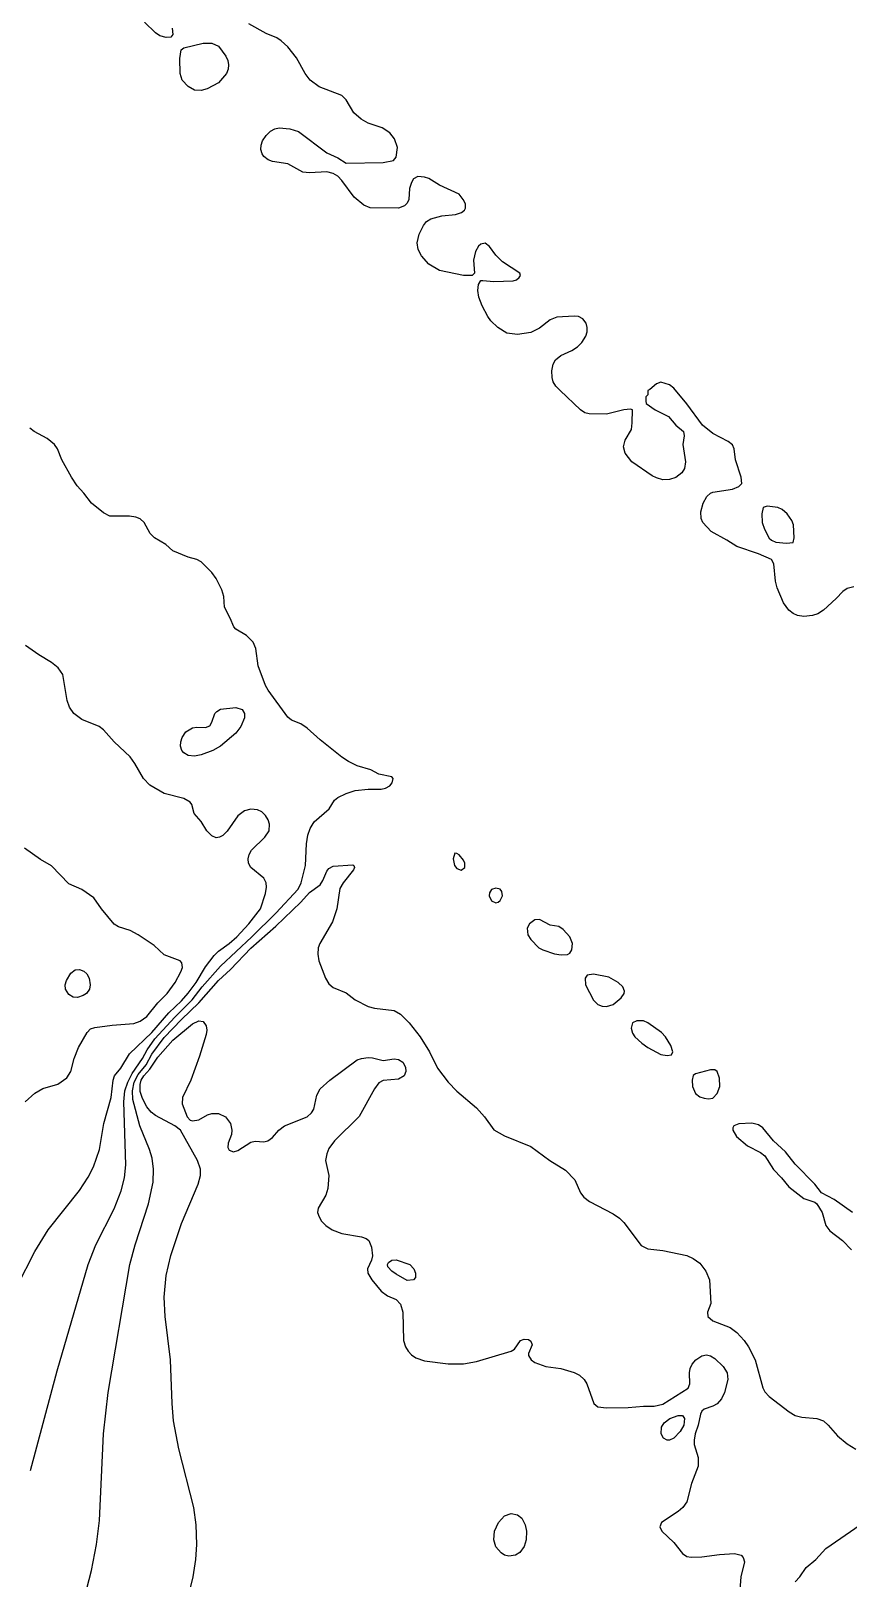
# Model space of a CAD drawing. Extents: x 474277 to 475042, y 254928 to 255625.
# Drawn here: x 474665.9 to 474694.8, y 254969.6 to 255024.3 of the extents above; entities that cross this region are included whole.
import ezdxf

# ---------------------------------------------------------------- set-up
doc = ezdxf.new("R2010")
doc.units = 0
doc.header["$MEASUREMENT"] = 0
doc.layers.add('BaseMapV2_DTM_export_MonNov09090547073261 — entities', color=1, linetype='CONTINUOUS')

msp = doc.modelspace()

# ---------------------------------------------------------------- linework, layer by layer
at = {"layer": 'BaseMapV2_DTM_export_MonNov09090547073261 — entities', "color": 15, "linetype": 'Continuous', "true_color": 0xb7484b}
for points in [[(474670.879, 255024.364, 90.5), (474670.902, 255024.134, 90.5), (474670.823, 255024.044, 90.5), (474670.669, 255024.027, 90.5), (474670.439, 255024.093, 90.5), (474670.286, 255024.197, 90.5), (474669.902, 255024.576, 90.5)], [(474694.976, 255004.616, 90.5), (474694.746, 255004.557, 90.5), (474694.592, 255004.451, 90.5), (474694.358, 255004.198, 90.5), (474693.902, 255003.791, 90.5), (474693.7, 255003.661, 90.5), (474693.519, 255003.6, 90.5), (474693.212, 255003.569, 90.5), (474692.982, 255003.604, 90.5), (474692.829, 255003.669, 90.5), (474692.675, 255003.79, 90.5), (474692.488, 255004.045, 90.5), (474692.264, 255004.582, 90.5), (474692.211, 255004.812, 90.5), (474692.15, 255005.425, 90.5), (474692.064, 255005.578, 90.5), (474691.602, 255005.777, 90.5), (474690.835, 255006.038, 90.5), (474690.488, 255006.268, 90.5), (474689.931, 255006.575, 90.5), (474689.641, 255006.882, 90.5), (474689.576, 255007.035, 90.5), (474689.564, 255007.265, 90.5), (474689.653, 255007.572, 90.5), (474689.782, 255007.802, 90.5), (474689.915, 255007.925, 90.5), (474689.992, 255007.957, 90.5), (474690.682, 255008.066, 90.5), (474690.912, 255008.157, 90.5), (474691.015, 255008.262, 90.5), (474690.993, 255008.492, 90.5), (474690.791, 255009.105, 90.5), (474690.747, 255009.489, 90.5), (474690.682, 255009.629, 90.5), (474690.528, 255009.75, 90.5), (474689.992, 255010.034, 90.5), (474689.631, 255010.332, 90.5), (474689.072, 255011.084, 90.5), (474688.611, 255011.634, 90.5), (474688.458, 255011.749, 90.5), (474688.151, 255011.843, 90.5), (474687.999, 255011.789, 90.5), (474687.768, 255011.585, 90.5), (474687.699, 255011.559, 90.5), (474687.691, 255011.398, 90.5), (474687.623, 255011.329, 90.5), (474687.619, 255011.176, 90.5), (474687.64, 255011.099, 90.5), (474687.947, 255010.869, 90.5), (474688.429, 255010.639, 90.5), (474688.688, 255010.332, 90.5), (474688.957, 255010.102, 90.5), (474688.982, 255009.949, 90.5), (474688.931, 255009.642, 90.5), (474689.02, 255009.029, 90.5), (474688.995, 255008.792, 90.5), (474688.899, 255008.645, 90.5), (474688.688, 255008.483, 90.5), (474688.458, 255008.404, 90.5), (474688.228, 255008.401, 90.5), (474687.998, 255008.465, 90.5), (474687.845, 255008.541, 90.5), (474687.13, 255009.029, 90.5), (474686.891, 255009.336, 90.5), (474686.835, 255009.566, 90.5), (474686.897, 255009.796, 90.5), (474687.113, 255010.179, 90.5), (474687.145, 255010.409, 90.5), (474687.147, 255010.869, 90.5), (474687.078, 255010.895, 90.5), (474686.848, 255010.867, 90.5), (474686.235, 255010.722, 90.5), (474685.621, 255010.732, 90.5), (474685.468, 255010.768, 90.5), (474685.314, 255010.869, 90.5), (474684.594, 255011.559, 90.5), (474684.446, 255011.712, 90.5), (474684.348, 255011.866, 90.5), (474684.306, 255012.019, 90.5), (474684.301, 255012.249, 90.5), (474684.35, 255012.479, 90.5), (474684.433, 255012.633, 90.5), (474684.618, 255012.786, 90.5), (474685.008, 255012.963, 90.5), (474685.205, 255013.093, 90.5), (474685.359, 255013.246, 90.5), (474685.506, 255013.476, 90.5), (474685.552, 255013.629, 90.5), (474685.553, 255013.783, 90.5), (474685.509, 255013.936, 90.5), (474685.394, 255014.089, 90.5), (474685.238, 255014.165, 90.5), (474685.084, 255014.184, 90.5), (474684.471, 255014.146, 90.5), (474684.241, 255014.051, 90.5), (474683.858, 255013.756, 90.5), (474683.551, 255013.602, 90.5), (474683.091, 255013.531, 90.5), (474682.707, 255013.586, 90.5), (474682.389, 255013.783, 90.5), (474682.143, 255014.013, 90.5), (474682.033, 255014.166, 90.5), (474681.833, 255014.549, 90.5), (474681.717, 255014.856, 90.5), (474681.683, 255015.086, 90.5), (474681.711, 255015.303, 90.5), (474681.787, 255015.437, 90.5), (474681.864, 255015.448, 90.5), (474682.247, 255015.407, 90.5), (474682.937, 255015.433, 90.5), (474683.054, 255015.47, 90.5), (474683.142, 255015.546, 90.5), (474683.19, 255015.623, 90.5), (474683.165, 255015.7, 90.5), (474682.554, 255016.102, 90.5), (474682.324, 255016.332, 90.5), (474682.094, 255016.647, 90.5), (474681.941, 255016.766, 90.5), (474681.787, 255016.73, 90.5), (474681.711, 255016.655, 90.5), (474681.602, 255016.466, 90.5), (474681.533, 255016.16, 90.5), (474681.56, 255015.7, 90.5), (474681.481, 255015.617, 90.5), (474681.174, 255015.62, 90.5), (474680.33, 255015.792, 90.5), (474679.947, 255016.018, 90.5), (474679.69, 255016.313, 90.5), (474679.575, 255016.543, 90.5), (474679.537, 255016.773, 90.5), (474679.607, 255017.08, 90.5), (474679.76, 255017.387, 90.5), (474679.87, 255017.533, 90.5), (474680.024, 255017.626, 90.5), (474680.407, 255017.731, 90.5), (474680.894, 255017.77, 90.5), (474681.11, 255017.847, 90.5), (474681.206, 255017.923, 90.5), (474681.247, 255018, 90.5), (474681.242, 255018.153, 90.5), (474681.169, 255018.307, 90.5), (474681.021, 255018.492, 90.5), (474680.33, 255018.816, 90.5), (474679.947, 255019.047, 90.5), (474679.794, 255019.097, 90.5), (474679.564, 255019.115, 90.5), (474679.41, 255019.035, 90.5), (474679.334, 255018.912, 90.5), (474679.267, 255018.69, 90.5), (474679.244, 255018.307, 90.5), (474679.18, 255018.176, 90.5), (474679.09, 255018.077, 90.5), (474678.874, 255018.002, 90.5), (474677.877, 255018.007, 90.5), (474677.647, 255018.103, 90.5), (474677.311, 255018.383, 90.5), (474676.88, 255018.979, 90.5), (474676.727, 255019.13, 90.5), (474676.573, 255019.225, 90.5), (474676.343, 255019.289, 90.5), (474675.73, 255019.246, 90.5), (474675.5, 255019.272, 90.5), (474674.963, 255019.567, 90.5), (474674.426, 255019.65, 90.5), (474674.273, 255019.711, 90.5), (474674.12, 255019.829, 90.5), (474674.059, 255019.917, 90.5), (474674.015, 255020.07, 90.5), (474674.024, 255020.224, 90.5), (474674.075, 255020.377, 90.5), (474674.196, 255020.57, 90.5), (474674.35, 255020.726, 90.5), (474674.503, 255020.809, 90.5), (474674.656, 255020.839, 90.5), (474675.04, 255020.803, 90.5), (474675.346, 255020.705, 90.5), (474676.343, 255019.959, 90.5), (474676.727, 255019.774, 90.5), (474677.033, 255019.586, 90.5), (474678.337, 255019.616, 90.5), (474678.697, 255019.687, 90.5), (474678.797, 255019.806, 90.5), (474678.84, 255020.147, 90.5), (474678.737, 255020.454, 90.5), (474678.567, 255020.664, 90.5), (474678.298, 255020.837, 90.5), (474677.8, 255021.007, 90.5), (474677.552, 255021.144, 90.5), (474677.303, 255021.374, 90.5), (474677.033, 255021.832, 90.5), (474676.88, 255021.979, 90.5), (474676.076, 255022.294, 90.5), (474675.757, 255022.524, 90.5), (474675.578, 255022.754, 90.5), (474675.27, 255023.317, 90.5), (474674.963, 255023.704, 90.5), (474674.733, 255023.92, 90.5), (474674.58, 255024.02, 90.5), (474674.196, 255024.175, 90.5), (474673.581, 255024.517, 90.5)], [(474672.116, 255022.217, 90.5), (474671.896, 255022.16, 90.5), (474671.666, 255022.175, 90.5), (474671.436, 255022.305, 90.5), (474671.228, 255022.524, 90.5), (474671.158, 255022.754, 90.5), (474671.143, 255023.291, 90.5), (474671.195, 255023.597, 90.5), (474671.283, 255023.672, 90.5), (474671.973, 255023.832, 90.5), (474672.279, 255023.827, 90.5), (474672.509, 255023.72, 90.5), (474672.768, 255023.367, 90.5), (474672.843, 255023.214, 90.5), (474672.866, 255023.061, 90.5), (474672.851, 255022.907, 90.5), (474672.793, 255022.754, 90.5), (474672.509, 255022.427, 90.5), (474672.116, 255022.217, 90.5)], [(474665.863, 254973.374, 90.25), (474666.807, 254976.901, 90.25), (474667.907, 254980.659, 90.25), (474668.176, 254981.349, 90.25), (474668.829, 254982.628, 90.25), (474669.077, 254983.266, 90.25), (474669.189, 254983.726, 90.25), (474669.242, 254984.186, 90.25), (474669.169, 254986.409, 90.25), (474669.207, 254986.793, 90.25), (474669.306, 254987.099, 90.25), (474669.466, 254987.406, 90.25), (474669.825, 254987.943, 90.25), (474669.991, 254988.25, 90.25), (474670.267, 254988.633, 90.25), (474670.974, 254989.4, 90.25), (474671.588, 254990.013, 90.25), (474671.941, 254990.473, 90.25), (474672.586, 254991.202, 90.25), (474673.687, 254992.237, 90.25), (474674.537, 254993.08, 90.25), (474675.33, 254993.924, 90.25), (474675.438, 254994.154, 90.25), (474675.589, 254994.767, 90.25), (474675.629, 254995.534, 90.25), (474675.674, 254995.841, 90.25), (474675.752, 254996.071, 90.25), (474675.897, 254996.301, 90.25), (474676.425, 254996.761, 90.25), (474676.618, 254997.067, 90.25), (474676.727, 254997.166, 90.25), (474677.033, 254997.314, 90.25), (474677.34, 254997.411, 90.25), (474677.8, 254997.466, 90.25), (474678.26, 254997.458, 90.25), (474678.414, 254997.492, 90.25), (474678.567, 254997.581, 90.25), (474678.653, 254997.681, 90.25), (474678.688, 254997.834, 90.25), (474678.644, 254997.901, 90.25), (474678.184, 254997.992, 90.25), (474677.897, 254998.141, 90.25), (474677.417, 254998.288, 90.25), (474677.11, 254998.434, 90.25), (474676.88, 254998.588, 90.25), (474676.113, 254999.21, 90.25), (474675.653, 254999.622, 90.25), (474675.423, 254999.773, 90.25), (474675.097, 254999.904, 90.25), (474674.963, 255000.002, 90.25), (474674.273, 255000.959, 90.25), (474674.177, 255001.131, 90.25), (474673.919, 255001.821, 90.25), (474673.832, 255002.435, 90.25), (474673.736, 255002.662, 90.25), (474673.506, 255002.896, 90.25), (474673.123, 255003.121, 90.25), (474673.054, 255003.201, 90.25), (474672.928, 255003.508, 90.25), (474672.721, 255003.892, 90.25), (474672.699, 255004.275, 90.25), (474672.627, 255004.505, 90.25), (474672.433, 255004.91, 90.25), (474672.279, 255005.12, 90.25), (474671.896, 255005.503, 90.25), (474671.743, 255005.577, 90.25), (474671.436, 255005.657, 90.25), (474670.899, 255005.885, 90.25), (474670.647, 255006.115, 90.25), (474670.252, 255006.345, 90.25), (474670.1, 255006.498, 90.25), (474669.886, 255006.882, 90.25), (474669.749, 255007.017, 90.25), (474669.596, 255007.076, 90.25), (474669.366, 255007.113, 90.25), (474668.676, 255007.117, 90.25), (474668.446, 255007.234, 90.25), (474668.02, 255007.572, 90.25), (474667.756, 255007.929, 90.25), (474667.516, 255008.185, 90.25), (474667.312, 255008.492, 90.25), (474666.98, 255009.105, 90.25), (474666.819, 255009.489, 90.25), (474666.716, 255009.642, 90.25), (474666.452, 255009.858, 90.25), (474665.992, 255010.105, 90.25), (474665.839, 255010.218, 90.25)], [(474692.829, 255006.184, 90.5), (474692.863, 255006.345, 90.5), (474692.843, 255006.805, 90.5), (474692.787, 255006.959, 90.5), (474692.615, 255007.189, 90.5), (474692.445, 255007.349, 90.5), (474692.292, 255007.422, 90.5), (474691.909, 255007.46, 90.5), (474691.772, 255007.419, 90.5), (474691.724, 255007.189, 90.5), (474691.733, 255006.882, 90.5), (474691.813, 255006.652, 90.5), (474691.985, 255006.334, 90.5), (474692.062, 255006.258, 90.5), (474692.215, 255006.198, 90.5), (474692.599, 255006.16, 90.5), (474692.829, 255006.184, 90.5)], [(474665.391, 254979.892, 90), (474666.021, 254981.119, 90), (474666.497, 254981.885, 90), (474667.602, 254983.277, 90), (474667.909, 254983.749, 90), (474668.098, 254984.109, 90), (474668.303, 254984.722, 90), (474668.462, 254985.643, 90), (474668.715, 254986.563, 90), (474668.787, 254987.176, 90), (474668.834, 254987.329, 90), (474669.059, 254987.601, 90), (474669.366, 254988.101, 90), (474670.159, 254988.863, 90), (474670.763, 254989.553, 90), (474671.206, 254989.981, 90), (474671.436, 254990.247, 90), (474671.724, 254990.627, 90), (474672.049, 254991.18, 90), (474672.356, 254991.576, 90), (474672.509, 254991.729, 90), (474672.896, 254992.007, 90), (474673.156, 254992.237, 90), (474673.583, 254992.7, 90), (474673.997, 254993.234, 90), (474674.177, 254993.77, 90), (474674.21, 254994, 90), (474674.2, 254994.154, 90), (474674.12, 254994.31, 90), (474673.653, 254994.69, 90), (474673.571, 254994.844, 90), (474673.557, 254994.997, 90), (474673.596, 254995.15, 90), (474673.679, 254995.304, 90), (474674.146, 254995.764, 90), (474674.304, 254995.994, 90), (474674.321, 254996.224, 90), (474674.27, 254996.377, 90), (474674.174, 254996.531, 90), (474674.043, 254996.656, 90), (474673.89, 254996.731, 90), (474673.66, 254996.752, 90), (474673.43, 254996.694, 90), (474673.2, 254996.515, 90), (474672.816, 254995.979, 90), (474672.663, 254995.828, 90), (474672.553, 254995.764, 90), (474672.433, 254995.745, 90), (474672.279, 254995.811, 90), (474672.103, 254995.994, 90), (474671.896, 254996.319, 90), (474671.652, 254996.607, 90), (474671.57, 254996.914, 90), (474671.513, 254997.004, 90), (474671.283, 254997.129, 90), (474670.593, 254997.313, 90), (474670.09, 254997.604, 90), (474669.867, 254997.834, 90), (474669.559, 254998.371, 90), (474669.389, 254998.601, 90), (474668.822, 254999.138, 90), (474668.446, 254999.56, 90), (474668.292, 254999.675, 90), (474667.679, 254999.921, 90), (474667.394, 255000.134, 90), (474667.251, 255000.364, 90), (474667.166, 255000.594, 90), (474667.008, 255001.515, 90), (474666.842, 255001.745, 90), (474666.605, 255001.934, 90), (474666.156, 255002.205, 90), (474665.685, 255002.539, 90)], [(474671.9, 254998.678, 90.25), (474671.666, 254998.632, 90.25), (474671.436, 254998.651, 90.25), (474671.283, 254998.742, 90.25), (474671.218, 254998.831, 90.25), (474671.171, 254998.984, 90.25), (474671.176, 254999.138, 90.25), (474671.228, 254999.291, 90.25), (474671.359, 254999.483, 90.25), (474671.589, 254999.63, 90.25), (474671.743, 254999.658, 90.25), (474672.049, 254999.646, 90.25), (474672.203, 254999.704, 90.25), (474672.277, 254999.828, 90.25), (474672.385, 255000.134, 90.25), (474672.452, 255000.211, 90.25), (474672.586, 255000.286, 90.25), (474673.123, 255000.344, 90.25), (474673.353, 255000.281, 90.25), (474673.437, 255000.134, 90.25), (474673.428, 254999.981, 90.25), (474673.3, 254999.674, 90.25), (474673.124, 254999.444, 90.25), (474672.587, 254998.984, 90.25), (474672.309, 254998.831, 90.25), (474671.9, 254998.678, 90.25)], [(474665.678, 254986.409, 89.75), (474666.023, 254986.716, 89.75), (474666.299, 254986.875, 89.75), (474666.835, 254987.028, 89.75), (474667.155, 254987.253, 89.75), (474667.291, 254987.483, 89.75), (474667.416, 254987.943, 89.75), (474667.56, 254988.326, 89.75), (474667.872, 254988.863, 89.75), (474667.986, 254988.985, 89.75), (474668.139, 254989.041, 89.75), (474668.752, 254989.124, 89.75), (474669.519, 254989.177, 89.75), (474669.749, 254989.262, 89.75), (474669.979, 254989.431, 89.75), (474670.363, 254989.904, 89.75), (474670.699, 254990.243, 89.75), (474670.976, 254990.627, 89.75), (474671.184, 254991.01, 89.75), (474671.236, 254991.163, 89.75), (474671.215, 254991.317, 89.75), (474671.154, 254991.393, 89.75), (474670.593, 254991.6, 89.75), (474670.244, 254991.93, 89.75), (474669.672, 254992.316, 89.75), (474669.394, 254992.467, 89.75), (474668.982, 254992.599, 89.75), (474668.829, 254992.689, 89.75), (474668.38, 254993.234, 89.75), (474668.107, 254993.617, 89.75), (474667.679, 254993.91, 89.75), (474667.219, 254994.114, 89.75), (474666.605, 254994.748, 89.75), (474666.222, 254994.979, 89.75), (474665.66, 254995.38, 89.75)], [(474681.097, 254994.603, 90.25), (474681.218, 254994.69, 90.25), (474681.222, 254994.844, 90.25), (474681.174, 254994.95, 90.25), (474681.021, 254995.137, 90.25), (474680.944, 254995.193, 90.25), (474680.867, 254995.198, 90.25), (474680.816, 254994.997, 90.25), (474680.861, 254994.767, 90.25), (474680.944, 254994.654, 90.25), (474681.097, 254994.603, 90.25)], [(474667.705, 254968.62, 90.5), (474668.025, 254969.847, 90.5), (474668.2, 254970.767, 90.5), (474668.304, 254971.611, 90.5), (474668.449, 254974.678, 90.5), (474668.613, 254976.135, 90.5), (474669.384, 254980.659, 90.5), (474669.564, 254981.349, 90.5), (474670.039, 254982.806, 90.5), (474670.198, 254983.572, 90.5), (474670.219, 254984.032, 90.5), (474670.169, 254984.416, 90.5), (474670.073, 254984.722, 90.5), (474669.731, 254985.566, 90.5), (474669.48, 254986.486, 90.5), (474669.467, 254986.793, 90.5), (474669.534, 254987.099, 90.5), (474669.672, 254987.371, 90.5), (474669.96, 254987.713, 90.5), (474670.155, 254988.096, 90.5), (474670.593, 254988.681, 90.5), (474671.202, 254989.323, 90.5), (474671.819, 254989.904, 90.5), (474672.511, 254990.703, 90.5), (474672.936, 254991.087, 90.5), (474673.66, 254991.842, 90.5), (474674.538, 254992.62, 90.5), (474675.422, 254993.464, 90.5), (474675.73, 254993.809, 90.5), (474676.106, 254994.077, 90.5), (474676.207, 254994.23, 90.5), (474676.343, 254994.563, 90.5), (474676.42, 254994.661, 90.5), (474676.573, 254994.738, 90.5), (474677.263, 254994.789, 90.5), (474677.304, 254994.767, 90.5), (474677.318, 254994.69, 90.5), (474677.288, 254994.614, 90.5), (474676.919, 254994.154, 90.5), (474676.803, 254993.947, 90.5), (474676.695, 254993.234, 90.5), (474676.539, 254992.773, 90.5), (474676.097, 254992.007, 90.5), (474676.041, 254991.853, 90.5), (474676.023, 254991.623, 90.5), (474676.061, 254991.393, 90.5), (474676.302, 254990.78, 90.5), (474676.42, 254990.58, 90.5), (474676.573, 254990.451, 90.5), (474677.033, 254990.259, 90.5), (474677.351, 254990.013, 90.5), (474677.809, 254989.783, 90.5), (474678.03, 254989.716, 90.5), (474678.72, 254989.635, 90.5), (474678.95, 254989.51, 90.5), (474679.257, 254989.204, 90.5), (474679.647, 254988.71, 90.5), (474679.977, 254988.173, 90.5), (474680.254, 254987.598, 90.5), (474680.632, 254987.099, 90.5), (474680.944, 254986.789, 90.5), (474681.634, 254986.201, 90.5), (474681.919, 254985.873, 90.5), (474682.247, 254985.416, 90.5), (474682.631, 254985.203, 90.5), (474683.551, 254984.827, 90.5), (474684.232, 254984.339, 90.5), (474684.778, 254983.992, 90.5), (474685.117, 254983.649, 90.5), (474685.314, 254983.195, 90.5), (474685.43, 254983.036, 90.5), (474685.626, 254982.882, 90.5), (474686.465, 254982.447, 90.5), (474686.695, 254982.299, 90.5), (474686.848, 254982.148, 90.5), (474687.461, 254981.331, 90.5), (474687.691, 254981.214, 90.5), (474688.228, 254981.158, 90.5), (474689.072, 254980.98, 90.5), (474689.302, 254980.875, 90.5), (474689.532, 254980.702, 90.5), (474689.746, 254980.429, 90.5), (474689.874, 254980.122, 90.5), (474689.923, 254979.278, 90.5), (474689.798, 254978.972, 90.5), (474689.814, 254978.818, 90.5), (474689.992, 254978.67, 90.5), (474690.605, 254978.437, 90.5), (474690.835, 254978.253, 90.5), (474691.097, 254977.975, 90.5), (474691.254, 254977.745, 90.5), (474691.488, 254977.285, 90.5), (474691.755, 254976.302, 90.5), (474691.832, 254976.161, 90.5), (474691.985, 254975.995, 90.5), (474692.685, 254975.445, 90.5), (474692.905, 254975.319, 90.5), (474693.135, 254975.263, 90.5), (474693.672, 254975.212, 90.5), (474693.902, 254975.131, 90.5), (474694.073, 254974.985, 90.5), (474694.402, 254974.601, 90.5), (474694.746, 254974.319, 90.5), (474695.052, 254974.13, 90.5)], [(474682.324, 254993.447, 90.25), (474682.401, 254993.465, 90.25), (474682.477, 254993.526, 90.25), (474682.551, 254993.694, 90.25), (474682.529, 254993.847, 90.25), (474682.477, 254993.922, 90.25), (474682.324, 254993.966, 90.25), (474682.171, 254993.912, 90.25), (474682.094, 254993.793, 90.25), (474682.084, 254993.694, 90.25), (474682.171, 254993.513, 90.25), (474682.324, 254993.447, 90.25)], [(474684.854, 254991.622, 90.25), (474684.931, 254991.665, 90.25), (474685.003, 254991.777, 90.25), (474685.034, 254992.007, 90.25), (474684.934, 254992.237, 90.25), (474684.701, 254992.504, 90.25), (474684.548, 254992.602, 90.25), (474684.241, 254992.658, 90.25), (474683.858, 254992.852, 90.25), (474683.704, 254992.838, 90.25), (474683.504, 254992.697, 90.25), (474683.432, 254992.543, 90.25), (474683.452, 254992.313, 90.25), (474683.551, 254992.151, 90.25), (474683.84, 254991.853, 90.25), (474683.978, 254991.777, 90.25), (474684.394, 254991.638, 90.25), (474684.624, 254991.606, 90.25), (474684.854, 254991.622, 90.25)], [(474667.726, 254990.166, 89.75), (474667.526, 254990.1, 89.75), (474667.372, 254990.108, 89.75), (474667.219, 254990.199, 89.75), (474667.107, 254990.396, 89.75), (474667.092, 254990.55, 89.75), (474667.136, 254990.703, 89.75), (474667.295, 254990.961, 89.75), (474667.449, 254991.075, 89.75), (474667.602, 254991.092, 89.75), (474667.756, 254991.031, 89.75), (474667.86, 254990.933, 89.75), (474667.942, 254990.78, 89.75), (474667.977, 254990.55, 89.75), (474667.947, 254990.396, 89.75), (474667.841, 254990.243, 89.75), (474667.726, 254990.166, 89.75)], [(474686.235, 254989.78, 90.25), (474686.465, 254989.855, 90.25), (474686.749, 254990.09, 90.25), (474686.854, 254990.243, 90.25), (474686.868, 254990.32, 90.25), (474686.804, 254990.473, 90.25), (474686.65, 254990.627, 90.25), (474686.311, 254990.818, 90.25), (474685.774, 254990.924, 90.25), (474685.544, 254990.883, 90.25), (474685.475, 254990.78, 90.25), (474685.494, 254990.55, 90.25), (474685.774, 254990.006, 90.25), (474685.928, 254989.852, 90.25), (474686.081, 254989.794, 90.25), (474686.235, 254989.78, 90.25)], [(474671.433, 254968.85, 90.75), (474671.615, 254969.617, 90.75), (474671.71, 254970.231, 90.75), (474671.749, 254970.767, 90.75), (474671.729, 254971.457, 90.75), (474671.64, 254972.071, 90.75), (474671.112, 254974.141, 90.75), (474670.927, 254975.138, 90.75), (474670.873, 254975.751, 90.75), (474670.82, 254977.285, 90.75), (474670.629, 254978.818, 90.75), (474670.597, 254979.508, 90.75), (474670.666, 254980.275, 90.75), (474670.823, 254980.977, 90.75), (474671.206, 254982.112, 90.75), (474671.792, 254983.496, 90.75), (474671.872, 254983.802, 90.75), (474671.874, 254984.032, 90.75), (474671.771, 254984.339, 90.75), (474671.172, 254985.413, 90.75), (474670.966, 254985.566, 90.75), (474670.286, 254985.922, 90.75), (474670.133, 254986.046, 90.75), (474669.979, 254986.236, 90.75), (474669.826, 254986.522, 90.75), (474669.749, 254986.78, 90.75), (474669.742, 254987.023, 90.75), (474669.783, 254987.176, 90.75), (474669.874, 254987.329, 90.75), (474670.085, 254987.559, 90.75), (474670.363, 254987.988, 90.75), (474670.899, 254988.587, 90.75), (474671.589, 254989.167, 90.75), (474671.819, 254989.273, 90.75), (474671.973, 254989.245, 90.75), (474672.078, 254989.093, 90.75), (474672.1, 254988.94, 90.75), (474672.079, 254988.786, 90.75), (474671.843, 254988.02, 90.75), (474671.539, 254987.176, 90.75), (474671.235, 254986.563, 90.75), (474671.226, 254986.333, 90.75), (474671.405, 254985.873, 90.75), (474671.513, 254985.759, 90.75), (474671.589, 254985.733, 90.75), (474671.819, 254985.771, 90.75), (474672.122, 254985.949, 90.75), (474672.279, 254986, 90.75), (474672.509, 254985.996, 90.75), (474672.757, 254985.873, 90.75), (474672.932, 254985.643, 90.75), (474672.989, 254985.413, 90.75), (474672.97, 254985.256, 90.75), (474672.853, 254984.952, 90.75), (474672.839, 254984.799, 90.75), (474672.893, 254984.701, 90.75), (474673.046, 254984.642, 90.75), (474673.2, 254984.683, 90.75), (474673.66, 254984.981, 90.75), (474673.813, 254985.013, 90.75), (474674.12, 254984.994, 90.75), (474674.263, 254985.029, 90.75), (474674.426, 254985.146, 90.75), (474674.646, 254985.413, 90.75), (474674.85, 254985.566, 90.75), (474675.653, 254985.881, 90.75), (474675.806, 254986.026, 90.75), (474675.883, 254986.15, 90.75), (474675.986, 254986.639, 90.75), (474676.112, 254986.869, 90.75), (474676.449, 254987.176, 90.75), (474677.417, 254987.888, 90.75), (474677.57, 254987.946, 90.75), (474677.8, 254987.972, 90.75), (474677.953, 254987.964, 90.75), (474678.337, 254987.873, 90.75), (474678.72, 254987.929, 90.75), (474678.874, 254987.908, 90.75), (474679.027, 254987.806, 90.75), (474679.127, 254987.636, 90.75), (474679.143, 254987.483, 90.75), (474679.079, 254987.329, 90.75), (474678.874, 254987.209, 90.75), (474678.337, 254987.163, 90.75), (474678.184, 254987.08, 90.75), (474678.03, 254986.874, 90.75), (474677.493, 254985.886, 90.75), (474676.611, 254985.029, 90.75), (474676.42, 254984.758, 90.75), (474676.339, 254984.569, 90.75), (474676.298, 254984.339, 90.75), (474676.409, 254983.802, 90.75), (474676.383, 254983.342, 90.75), (474676.314, 254983.112, 90.75), (474676.043, 254982.652, 90.75), (474676.019, 254982.499, 90.75), (474676.068, 254982.345, 90.75), (474676.161, 254982.192, 90.75), (474676.311, 254982.039, 90.75), (474676.538, 254981.885, 90.75), (474676.88, 254981.751, 90.75), (474677.57, 254981.637, 90.75), (474677.734, 254981.579, 90.75), (474677.833, 254981.502, 90.75), (474677.928, 254981.272, 90.75), (474677.959, 254980.965, 90.75), (474677.922, 254980.812, 90.75), (474677.779, 254980.505, 90.75), (474677.795, 254980.352, 90.75), (474677.93, 254980.122, 90.75), (474678.26, 254979.713, 90.75), (474678.49, 254979.548, 90.75), (474678.797, 254979.418, 90.75), (474678.95, 254979.259, 90.75), (474679.029, 254978.972, 90.75), (474679.058, 254977.975, 90.75), (474679.127, 254977.745, 90.75), (474679.217, 254977.592, 90.75), (474679.334, 254977.467, 90.75), (474679.487, 254977.362, 90.75), (474679.794, 254977.253, 90.75), (474680.637, 254977.15, 90.75), (474681.174, 254977.147, 90.75), (474681.634, 254977.234, 90.75), (474682.861, 254977.59, 90.75), (474682.978, 254977.668, 90.75), (474683.196, 254977.975, 90.75), (474683.321, 254978.019, 90.75), (474683.474, 254978.002, 90.75), (474683.551, 254977.953, 90.75), (474683.6, 254977.822, 90.75), (474683.478, 254977.515, 90.75), (474683.473, 254977.438, 90.75), (474683.57, 254977.285, 90.75), (474683.704, 254977.195, 90.75), (474684.088, 254977.057, 90.75), (474684.621, 254976.978, 90.75), (474685.084, 254976.837, 90.75), (474685.274, 254976.748, 90.75), (474685.443, 254976.595, 90.75), (474685.534, 254976.441, 90.75), (474685.782, 254975.751, 90.75), (474685.928, 254975.632, 90.75), (474686.235, 254975.595, 90.75), (474687.001, 254975.599, 90.75), (474687.538, 254975.652, 90.75), (474687.921, 254975.651, 90.75), (474688.228, 254975.725, 90.75), (474689.118, 254976.288, 90.75), (474689.183, 254976.441, 90.75), (474689.168, 254976.825, 90.75), (474689.191, 254976.978, 90.75), (474689.257, 254977.132, 90.75), (474689.387, 254977.285, 90.75), (474689.608, 254977.431, 90.75), (474689.762, 254977.465, 90.75), (474689.915, 254977.432, 90.75), (474690.068, 254977.331, 90.75), (474690.36, 254977.055, 90.75), (474690.496, 254976.825, 90.75), (474690.522, 254976.595, 90.75), (474690.409, 254976.135, 90.75), (474690.298, 254975.912, 90.75), (474690.145, 254975.739, 90.75), (474689.992, 254975.647, 90.75), (474689.685, 254975.545, 90.75), (474689.608, 254975.478, 90.75), (474689.556, 254975.368, 90.75), (474689.47, 254974.985, 90.75), (474689.364, 254974.678, 90.75), (474689.327, 254974.448, 90.75), (474689.335, 254974.294, 90.75), (474689.471, 254973.834, 90.75), (474689.478, 254973.528, 90.75), (474689.236, 254972.914, 90.75), (474689.072, 254972.266, 90.75), (474688.931, 254972.071, 90.75), (474688.765, 254971.925, 90.75), (474688.18, 254971.534, 90.75), (474688.113, 254971.381, 90.75), (474688.186, 254971.227, 90.75), (474688.611, 254970.828, 90.75), (474688.918, 254970.445, 90.75), (474689.072, 254970.339, 90.75), (474689.225, 254970.314, 90.75), (474689.608, 254970.326, 90.75), (474690.222, 254970.411, 90.75), (474690.758, 254970.443, 90.75), (474690.991, 254970.384, 90.75), (474691.068, 254970.307, 90.75), (474691.108, 254970.154, 90.75), (474690.978, 254969.617, 90.75), (474690.939, 254969.004, 90.75)], [(474688.535, 254988.071, 90.25), (474688.575, 254988.173, 90.25), (474688.509, 254988.403, 90.25), (474688.313, 254988.71, 90.25), (474688.178, 254988.863, 90.25), (474687.691, 254989.2, 90.25), (474687.538, 254989.27, 90.25), (474687.308, 254989.272, 90.25), (474687.155, 254989.2, 90.25), (474687.11, 254989.016, 90.25), (474687.155, 254988.836, 90.25), (474687.231, 254988.706, 90.25), (474687.479, 254988.48, 90.25), (474687.698, 254988.326, 90.25), (474688.151, 254988.087, 90.25), (474688.381, 254988.043, 90.25), (474688.535, 254988.071, 90.25)], [(474689.992, 254986.54, 90.25), (474690.145, 254986.7, 90.25), (474690.242, 254986.946, 90.25), (474690.222, 254987.244, 90.25), (474690.145, 254987.484, 90.25), (474690.068, 254987.544, 90.25), (474689.915, 254987.545, 90.25), (474689.378, 254987.393, 90.25), (474689.302, 254987.342, 90.25), (474689.263, 254987.176, 90.25), (474689.268, 254986.946, 90.25), (474689.378, 254986.702, 90.25), (474689.532, 254986.588, 90.25), (474689.685, 254986.537, 90.25), (474689.838, 254986.516, 90.25), (474689.992, 254986.54, 90.25)], [(474694.931, 254982.499, 90.25), (474694.286, 254982.959, 90.25), (474693.835, 254983.189, 90.25), (474693.594, 254983.496, 90.25), (474692.905, 254984.201, 90.25), (474692.562, 254984.646, 90.25), (474692.139, 254985.025, 90.25), (474691.755, 254985.49, 90.25), (474691.602, 254985.601, 90.25), (474691.372, 254985.65, 90.25), (474690.912, 254985.634, 90.25), (474690.731, 254985.566, 90.25), (474690.696, 254985.489, 90.25), (474690.702, 254985.413, 90.25), (474690.834, 254985.183, 90.25), (474691.218, 254984.852, 90.25), (474691.679, 254984.617, 90.25), (474691.832, 254984.497, 90.25), (474692.139, 254984.019, 90.25), (474692.422, 254983.726, 90.25), (474692.675, 254983.4, 90.25), (474693.212, 254982.992, 90.25), (474693.595, 254982.858, 90.25), (474693.672, 254982.804, 90.25), (474693.858, 254982.499, 90.25), (474693.986, 254982.039, 90.25), (474694.132, 254981.854, 90.25), (474694.577, 254981.502, 90.25), (474694.899, 254981.18, 90.25)], [(474679.403, 254980.122, 90.75), (474679.18, 254980.091, 90.75), (474678.797, 254980.313, 90.75), (474678.641, 254980.429, 90.75), (474678.501, 254980.582, 90.75), (474678.485, 254980.659, 90.75), (474678.52, 254980.735, 90.75), (474678.644, 254980.813, 90.75), (474678.797, 254980.825, 90.75), (474679.275, 254980.659, 90.75), (474679.425, 254980.505, 90.75), (474679.483, 254980.352, 90.75), (474679.478, 254980.199, 90.75), (474679.403, 254980.122, 90.75)], [(474688.609, 254974.525, 91), (474688.458, 254974.454, 91), (474688.381, 254974.452, 91), (474688.245, 254974.525, 91), (474688.161, 254974.678, 91), (474688.174, 254974.908, 91), (474688.266, 254975.061, 91), (474688.474, 254975.215, 91), (474688.765, 254975.323, 91), (474688.918, 254975.317, 91), (474688.994, 254975.215, 91), (474688.968, 254974.985, 91), (474688.842, 254974.76, 91), (474688.609, 254974.525, 91)], [(474683.014, 254970.384, 91), (474682.784, 254970.349, 91), (474682.631, 254970.386, 91), (474682.502, 254970.461, 91), (474682.324, 254970.677, 91), (474682.253, 254970.921, 91), (474682.276, 254971.227, 91), (474682.415, 254971.534, 91), (474682.631, 254971.769, 91), (474682.861, 254971.857, 91), (474683.091, 254971.808, 91), (474683.235, 254971.687, 91), (474683.354, 254971.457, 91), (474683.404, 254971.227, 91), (474683.397, 254970.921, 91), (474683.323, 254970.691, 91), (474683.167, 254970.481, 91), (474683.014, 254970.384, 91)], [(474692.905, 254969.443, 90.75), (474693.072, 254969.617, 90.75), (474693.289, 254969.946, 90.75), (474693.634, 254970.231, 90.75), (474693.983, 254970.614, 90.75), (474695.197, 254971.457, 90.75)]]:
    msp.add_polyline3d(points, dxfattribs=at)

doc.saveas('drawing.dxf')
